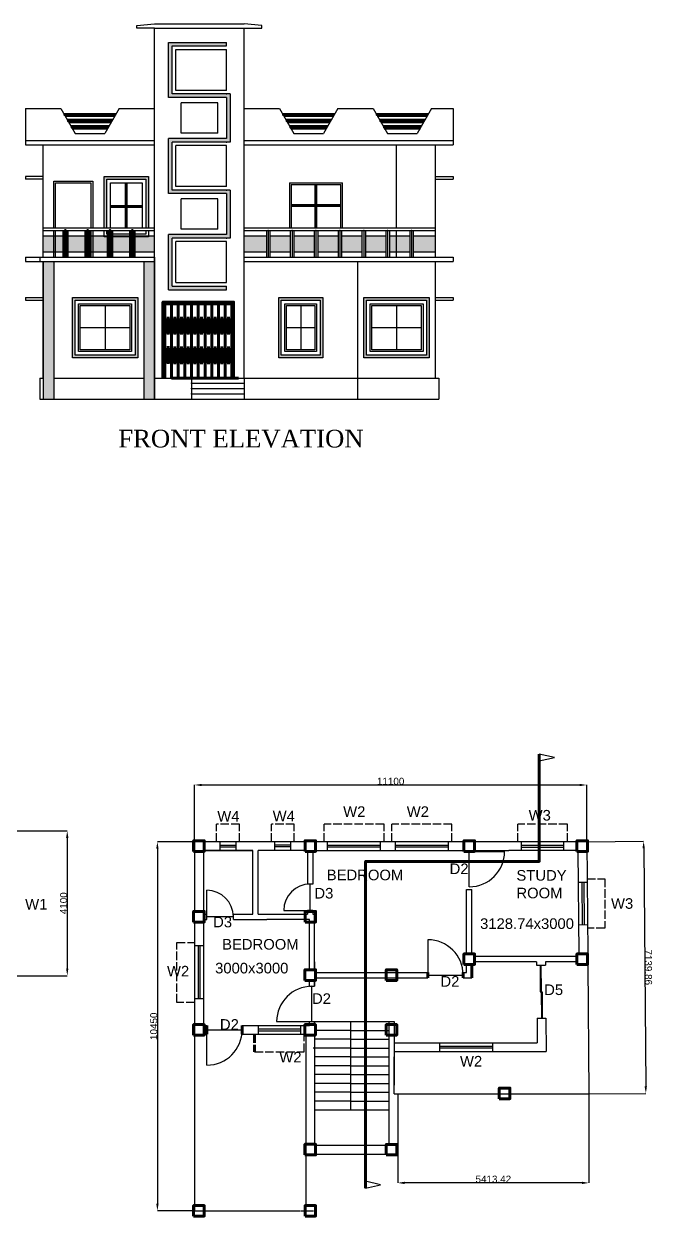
# Model space of a CAD drawing. Header units: millimetres. Extents: x 56375 to 204150, y 16886 to 77626.
# Drawn here: x 94804 to 112614, y 42922 to 76672 of the extents above; entities that cross this region are included whole.
import ezdxf

# ---------------------------------------------------------------- set-up
doc = ezdxf.new("R2010")
doc.units = ezdxf.units.MM
doc.header["$LTSCALE"] = 20
doc.linetypes.add('ACAD_ISO02W100', pattern=[15, 12, -3])
for name, color, linetype in [('chajja', 11, 'ACAD_ISO02W100'), ('chajja1', 60, 'Continuous'), ('column', 80, 'Continuous'), ('dimension', 50, 'Continuous'), ('doors', 131, 'Continuous'), ('plan', 1, 'Continuous'), ('site', 100, 'Continuous'), ('windows', 211, 'Continuous')]:
    doc.layers.add(name, color=color, linetype=linetype)
doc.styles.get("Standard").update_dxf_attribs({"font": 'arial.ttf'})
doc.dimstyles.new('1', dxfattribs={"dimtxt": 200, "dimasz": 200, "dimexe": 1.25, "dimexo": 0.625, "dimtad": 1, "dimdsep": 46, "dimtxsty": 'Standard', "dimcen": 2.5, "dimadec": 0, "dimazin": 0, "dimtfac": 1, "dimtmove": 0, "dimatfit": 3, "dimfxl": 1, "dimarcsym": 0})

# ---------------------------------------------------------------- blocks, each defined once
blk = doc.blocks.new('*D5')
at = {"layer": 'Defpoints', "color": 0, "transparency": 16777216}
for p in [(94264, 53829), (94264, 49729), (96032, 49729)]:
    blk.add_point(p, dxfattribs=at)
at = {"layer": 'dimension', "color": 0, "lineweight": -2, "transparency": 16777216}
for p, q in [((94265, 53829), (96033, 53829)), ((96032, 53629), (96032, 49929)), ((94265, 49729), (96033, 49729))]:
    blk.add_line(p, q, dxfattribs=at)
at = {"layer": 'dimension', "color": 0, "transparency": 16777216}
for points in [[(95999, 53629), (96065, 53629), (96032, 53829)], [(95999, 49929), (96065, 49929), (96032, 49729)]]:
    blk.add_solid(points, dxfattribs=at)
at = {"layer": 'dimension', "color": 0, "transparency": 16777216, "insert": (95929, 51779), "char_height": 200, "attachment_point": 5, "rotation": 90}
blk.add_mtext('4100', dxfattribs=at)
blk = doc.blocks.new('*D8')
at = {"layer": 'Defpoints', "color": 0, "transparency": 16777216}
for p in [(110734, 53522), (110797, 46383), (112408, 46397)]:
    blk.add_point(p, dxfattribs=at)
at = {"layer": 'dimension', "color": 0, "lineweight": -2, "transparency": 16777216}
for p, q in [((110735, 53522), (112345, 53536)), ((112346, 53336), (112406, 46597)), ((110798, 46383), (112409, 46397))]:
    blk.add_line(p, q, dxfattribs=at)
at = {"layer": 'dimension', "color": 0, "transparency": 16777216}
for points in [[(112379, 53337), (112313, 53336), (112344, 53536)], [(112439, 46597), (112372, 46597), (112408, 46397)]]:
    blk.add_solid(points, dxfattribs=at)
at = {"layer": 'dimension', "color": 0, "transparency": 16777216, "insert": (112479, 49968), "char_height": 200, "attachment_point": 5, "rotation": 270.5089}
blk.add_mtext('7139.86', dxfattribs=at)
blk = doc.blocks.new('*D9')
at = {"layer": 'Defpoints', "color": 0, "transparency": 16777216}
for p in [(105384, 46383), (110797, 46383), (105384, 43864)]:
    blk.add_point(p, dxfattribs=at)
at = {"layer": 'dimension', "color": 0, "lineweight": -2, "transparency": 16777216}
for p, q in [((105384, 46382), (105384, 43863)), ((110797, 46382), (110797, 43863)), ((110597, 43864), (105584, 43864))]:
    blk.add_line(p, q, dxfattribs=at)
at = {"layer": 'dimension', "color": 0, "transparency": 16777216}
for points in [[(105584, 43898), (105584, 43831), (105384, 43864)], [(110597, 43898), (110597, 43831), (110797, 43864)]]:
    blk.add_solid(points, dxfattribs=at)
at = {"layer": 'dimension', "color": 0, "transparency": 16777216, "insert": (108091, 43967), "char_height": 200, "attachment_point": 5}
blk.add_mtext('5413.42', dxfattribs=at)
blk = doc.blocks.new('*D10')
at = {"layer": 'Defpoints', "color": 0, "transparency": 16777216}
for p in [(99634, 53522), (98584, 43072), (99634, 43072)]:
    blk.add_point(p, dxfattribs=at)
at = {"layer": 'dimension', "color": 0, "lineweight": -2, "transparency": 16777216}
for p, q in [((99633, 53522), (98583, 53522)), ((98584, 53322), (98584, 43272)), ((99633, 43072), (98583, 43072))]:
    blk.add_line(p, q, dxfattribs=at)
at = {"layer": 'dimension', "color": 0, "transparency": 16777216}
for points in [[(98550, 53322), (98617, 53322), (98584, 53522)], [(98550, 43272), (98617, 43272), (98584, 43072)]]:
    blk.add_solid(points, dxfattribs=at)
at = {"layer": 'dimension', "color": 0, "transparency": 16777216, "insert": (98481, 48297), "char_height": 200, "attachment_point": 5, "rotation": 90}
blk.add_mtext('10450', dxfattribs=at)
blk = doc.blocks.new('*D2')
at = {"layer": 'Defpoints', "color": 0, "transparency": 16777216}
for p in [(110734, 55127), (99634, 53522), (110734, 53522)]:
    blk.add_point(p, dxfattribs=at)
at = {"layer": 'dimension', "color": 0, "lineweight": -2, "transparency": 16777216}
for p, q in [((99634, 53523), (99634, 55128)), ((99834, 55127), (110534, 55127)), ((110734, 53523), (110734, 55128))]:
    blk.add_line(p, q, dxfattribs=at)
at = {"layer": 'dimension', "color": 0, "transparency": 16777216}
for points in [[(99834, 55160), (99834, 55094), (99634, 55127)], [(110534, 55160), (110534, 55094), (110734, 55127)]]:
    blk.add_solid(points, dxfattribs=at)
at = {"layer": 'dimension', "color": 0, "transparency": 16777216, "insert": (105184, 55230), "char_height": 200, "attachment_point": 5}
blk.add_mtext('11100', dxfattribs=at)

msp = doc.modelspace()

# ---------------------------------------------------------------- hatches: boundary and pattern name
h = msp.add_hatch(color=256)
h.dxf.hatch_style = 1
h.paths.add_polyline_path([(100640.854, 74687.401), (99002.04, 74687.401), (99002.04, 76047.401), (100540.854, 76047.401), (100540.854, 76147.401), (98902.04, 76147.401), (98902.04, 74587.401), (100540.854, 74587.401), (100540.854, 73427.401), (98902.04, 73427.401), (98902.04, 71867.401), (100540.854, 71867.401), (100540.854, 70707.401), (98902.04, 70707.401), (98902.04, 69147.401), (100540.854, 69147.401), (100540.854, 69247.401), (99002.04, 69247.401), (99002.04, 70607.401), (100640.854, 70607.401), (100640.854, 71967.401), (99002.04, 71967.401), (99002.04, 73327.401), (100640.854, 73327.401)])
h = msp.add_hatch(color=256)
h.dxf.hatch_style = 1
h.paths.add_polyline_path([(65940.669, 71954.104), (64090.669, 71954.104), (64090.669, 70254.104), (65940.669, 70254.104)])
h.paths.add_polyline_path([(64165.669, 71879.104), (65865.669, 71879.104), (65865.669, 70329.104), (64165.669, 70329.104)], flags=16)
h.paths.add_polyline_path([(64265.669, 71779.104), (65765.669, 71779.104), (65765.669, 70429.104), (64265.669, 70429.104)], flags=0)
h.paths.add_polyline_path([(64315.669, 71729.104), (65715.669, 71729.104), (65715.669, 70479.104), (64315.669, 70479.104)], flags=0)
h.paths.add_polyline_path([(62865.669, 68529.104), (62065.669, 68529.104), (62065.669, 67129.104), (62865.669, 67129.104)])
h.paths.add_polyline_path([(62790.669, 67204.104), (62140.669, 67204.104), (62140.669, 68454.104), (62790.669, 68454.104)], flags=16)
h.paths.add_polyline_path([(62690.669, 67304.104), (62240.669, 67304.104), (62240.669, 68354.104), (62690.669, 68354.104)], flags=0)
h.paths.add_polyline_path([(62640.669, 67354.104), (62290.669, 67354.104), (62290.669, 68304.104), (62640.669, 68304.104)], flags=0)
h.paths.add_polyline_path([(65940.669, 68529.104), (64090.669, 68529.104), (64090.669, 66829.104), (65940.669, 66829.104)])
h.paths.add_polyline_path([(64165.669, 68454.104), (65865.669, 68454.104), (65865.669, 66904.104), (64165.669, 66904.104)], flags=16)
h.paths.add_polyline_path([(64265.669, 68354.104), (65765.669, 68354.104), (65765.669, 67004.104), (64265.669, 67004.104)], flags=0)
h.paths.add_polyline_path([(64315.669, 68304.104), (65715.669, 68304.104), (65715.669, 67054.104), (64315.669, 67054.104)], flags=0)
h.paths.add_polyline_path([(97152.04, 72272.401), (98252.04, 72272.401), (98252.04, 70897.401), (98327.04, 70897.401), (98327.04, 72347.401), (97077.04, 72347.401), (97077.04, 70897.401), (97152.04, 70897.401)])
h.paths.add_polyline_path([(98027.04, 68922.401), (96177.04, 68922.401), (96177.04, 67222.401), (98027.04, 67222.401)])
h.paths.add_polyline_path([(96252.04, 68847.401), (97952.04, 68847.401), (97952.04, 67297.401), (96252.04, 67297.401)], flags=16)
h.paths.add_polyline_path([(96352.04, 68747.401), (97852.04, 68747.401), (97852.04, 67397.401), (96352.04, 67397.401)], flags=0)
h.paths.add_polyline_path([(96402.04, 68697.401), (97802.04, 68697.401), (97802.04, 67447.401), (96402.04, 67447.401)], flags=0)
h.paths.add_polyline_path([(103265.854, 68922.401), (102015.854, 68922.401), (102015.854, 67222.401), (103265.854, 67222.401)])
h.paths.add_polyline_path([(102090.854, 68847.401), (103190.854, 68847.401), (103190.854, 67297.401), (102090.854, 67297.401)], flags=16)
h.paths.add_polyline_path([(102190.854, 68747.401), (103090.854, 68747.401), (103090.854, 67397.401), (102190.854, 67397.401)], flags=0)
h.paths.add_polyline_path([(102240.854, 68697.401), (103040.854, 68697.401), (103040.854, 67447.401), (102240.854, 67447.401)], flags=0)
h.paths.add_polyline_path([(106277.04, 68922.401), (104427.04, 68922.401), (104427.04, 67222.401), (106277.04, 67222.401)])
h.paths.add_polyline_path([(104502.04, 68847.401), (106202.04, 68847.401), (106202.04, 67297.401), (104502.04, 67297.401)], flags=16)
h.paths.add_polyline_path([(104602.04, 68747.401), (106102.04, 68747.401), (106102.04, 67397.401), (104602.04, 67397.401)], flags=0)
h.paths.add_polyline_path([(104652.04, 68697.401), (106052.04, 68697.401), (106052.04, 67447.401), (104652.04, 67447.401)], flags=0)
at = {"lineweight": 80, "transparency": 33554687}
h = msp.add_hatch(dxfattribs=at)
h.set_pattern_fill('GOST_GLASS', color=256)
h.set_pattern_definition([(45, (79845.359, 45380.223), (8.4852814, 0), [5, -7]), (45, (79847.48, 45380.223), (8.4852814, 0), [2, -10]), (45, (79845.359, 45382.3445), (8.4852814, 0), [2, -10])])
h.paths.add_polyline_path([(95932.04, 70672.401), (95702.04, 70672.401), (95702.04, 70222.401), (95932.04, 70222.401)])
h.paths.add_polyline_path([(95652.04, 70672.401), (95352.04, 70672.401), (95352.04, 70222.401), (95652.04, 70222.401)])
h.paths.add_polyline_path([(95702.04, 70672.401), (95652.04, 70672.401), (95652.04, 70222.401), (95702.04, 70222.401)])
h.paths.add_polyline_path([(96562.04, 70672.401), (96032.04, 70672.401), (96032.04, 70222.401), (96562.04, 70222.401)])
h.paths.add_polyline_path([(97192.04, 70647.401), (97077.04, 70647.401), (97077.04, 70672.401), (96752.04, 70672.401), (96752.04, 70222.401), (97192.04, 70222.401)])
h.paths.add_polyline_path([(96752.04, 70672.401), (96702.04, 70672.401), (96702.04, 70222.401), (96752.04, 70222.401)])
h.paths.add_polyline_path([(97822.04, 70647.401), (97292.04, 70647.401), (97292.04, 70222.401), (97822.04, 70222.401)])
h.paths.add_polyline_path([(98502.04, 70672.401), (98327.04, 70672.401), (98327.04, 70647.401), (97922.04, 70647.401), (97922.04, 70222.401), (98502.04, 70222.401)])
h.paths.add_polyline_path([(97192.04, 70672.401), (97077.04, 70672.401), (97077.04, 70647.401), (97192.04, 70647.401)], flags=17)
h.paths.add_polyline_path([(97822.04, 70672.401), (97292.04, 70672.401), (97292.04, 70647.401), (97822.04, 70647.401)])
h.paths.add_polyline_path([(98327.04, 70672.401), (97922.04, 70672.401), (97922.04, 70647.401), (98327.04, 70647.401)])
h = msp.add_hatch()
h.set_pattern_fill('GOST_GLASS', color=256, scale=3.1)
h.set_pattern_definition([(45, (79845.359, 45380.223), (26.304372, 0), [15.5, -21.7]), (45, (79851.935, 45380.223), (26.304372, 0), [6.2, -31]), (45, (79845.359, 45386.8), (26.304372, 0), [6.2, -31])])
h.paths.add_polyline_path([(101667.252, 70672.401), (101040.854, 70672.401), (101040.854, 70222.401), (101667.252, 70222.401)])
h.paths.add_polyline_path([(102343.65, 70672.401), (101890.854, 70672.401), (101890.854, 70222.401), (102343.65, 70222.401)])
h.paths.add_polyline_path([(102890.854, 70672.401), (102443.65, 70672.401), (102443.65, 70222.401), (102890.854, 70222.401)])
h.paths.add_polyline_path([(103696.447, 70672.401), (103120.049, 70672.401), (103120.049, 70222.401), (103696.447, 70222.401)])
h.paths.add_polyline_path([(104372.845, 70672.401), (103796.447, 70672.401), (103796.447, 70222.401), (104372.845, 70222.401)])
h.paths.add_polyline_path([(105049.243, 70672.401), (104472.845, 70672.401), (104472.845, 70222.401), (105049.243, 70222.401)])
h.paths.add_polyline_path([(105725.642, 70672.401), (105149.243, 70672.401), (105149.243, 70222.401), (105725.642, 70222.401)])
h.paths.add_polyline_path([(106452.04, 70672.401), (105825.642, 70672.401), (105825.642, 70222.401), (106452.04, 70222.401)])
h.paths.add_polyline_path([(103020.049, 70672.401), (102890.854, 70672.401), (102890.854, 70222.401), (103020.049, 70222.401)])
h.paths.add_polyline_path([(101890.854, 70672.401), (101767.252, 70672.401), (101767.252, 70222.401), (101890.854, 70222.401)])
h = msp.add_hatch(color=256, dxfattribs=at)
h.dxf.hatch_style = 1
h.paths.add_polyline_path([(95652.04, 69947.401), (95352.04, 69947.401), (95352.04, 66047.401), (95652.04, 66047.401)])
h = msp.add_hatch(color=256, dxfattribs=at)
h.dxf.hatch_style = 1
h.paths.add_polyline_path([(98502.04, 69947.401), (98202.04, 69947.401), (98202.04, 66047.401), (98502.04, 66047.401)])

# ---------------------------------------------------------------- linework, layer by layer
for p, q in [((98002.04, 76622.401), (98502.04, 76672.401)), ((98002.04, 76547.401), (98002.04, 76622.401)), ((98502.04, 76672.401), (101040.854, 76672.401)), ((101540.854, 76622.401), (101040.854, 76672.401)), ((101540.854, 76547.401), (101540.854, 76622.401)), ((98502.04, 76547.401), (98002.04, 76547.401)), ((98502.04, 66047.401), (98502.04, 76547.401)), ((98502.04, 76547.401), (101040.854, 76547.401)), ((101040.854, 66647.401), (101040.854, 76547.401)), ((101040.854, 76547.401), (101540.854, 76547.401)), ((94852.04, 74272.401), (95852.04, 74272.401)), ((94852.04, 74272.401), (94852.04, 73247.401)), ((95852.04, 74272.401), (96259.88, 73566)), ((97502.04, 74272.401), (97096.583, 73570.129)), ((97502.04, 74272.401), (98502.04, 74272.401)), ((101040.854, 74272.401), (102040.854, 74272.401)), ((102040.854, 74272.401), (102448.695, 73566)), ((103690.854, 74272.401), (103285.397, 73570.129)), ((103690.854, 74272.401), (104690.854, 74272.401)), ((104690.854, 74272.401), (105098.695, 73566)), ((106340.854, 74272.401), (105935.397, 73570.129)), ((106340.854, 74272.401), (106952.04, 74272.401)), ((106952.04, 74272.401), (106952.04, 73247.401)), ((94852.04, 73372.401), (98502.04, 73372.401)), ((94852.04, 73247.401), (98502.04, 73247.401)), ((95352.04, 70072.401), (95352.04, 73247.401)), ((96256.185, 73572.401), (97097.895, 73572.401)), ((101040.854, 73372.401), (106952.04, 73372.401)), ((101040.854, 73247.401), (106952.04, 73247.401)), ((102444.999, 73572.401), (103286.709, 73572.401)), ((105094.999, 73572.401), (105936.709, 73572.401)), ((105343.564, 73247.401), (105343.564, 70897.401)), ((106452.04, 70072.401), (106452.04, 73247.401)), ((94852.04, 72347.401), (94852.04, 72272.401)), ((95352.04, 72347.401), (94852.04, 72347.401)), ((95352.04, 72272.401), (94852.04, 72272.401)), ((106461.518, 72347.401), (106952.04, 72347.401)), ((106461.518, 72272.401), (106952.04, 72272.401)), ((95352.04, 70897.401), (98502.04, 70897.401)), ((101040.854, 70897.401), (106452.04, 70897.401)), ((95352.04, 70822.401), (98502.04, 70822.401)), ((95352.04, 70672.401), (95932.04, 70672.401)), ((96032.04, 70672.401), (96562.04, 70672.401)), ((96662.04, 70672.401), (97192.04, 70672.401)), ((97292.04, 70672.401), (97822.04, 70672.401)), ((97922.04, 70672.401), (98502.04, 70672.401)), ((101040.854, 70822.401), (106452.04, 70822.401)), ((101040.854, 70672.401), (101667.252, 70672.401)), ((101767.252, 70672.401), (102343.65, 70672.401)), ((102321.424, 70822.401), (103821.424, 70822.401)), ((102443.65, 70672.401), (103020.049, 70672.401)), ((103120.049, 70672.401), (103696.447, 70672.401)), ((103796.447, 70672.401), (104372.845, 70672.401)), ((104472.845, 70672.401), (105049.243, 70672.401)), ((105149.243, 70672.401), (105725.642, 70672.401)), ((105343.564, 70822.401), (105343.564, 70072.401)), ((105825.642, 70672.401), (106452.04, 70672.401)), ((95352.04, 70222.401), (95932.04, 70222.401)), ((96032.04, 70222.401), (96562.04, 70222.401)), ((96662.04, 70222.401), (97192.04, 70222.401)), ((97292.04, 70222.401), (97822.04, 70222.401)), ((97922.04, 70222.401), (98502.04, 70222.401)), ((101040.854, 70222.401), (101667.252, 70222.401)), ((101767.252, 70222.401), (102343.65, 70222.401)), ((102443.65, 70222.401), (103020.049, 70222.401)), ((103120.049, 70222.401), (103696.447, 70222.401)), ((103796.447, 70222.401), (104372.845, 70222.401)), ((104472.845, 70222.401), (105049.243, 70222.401)), ((105149.243, 70222.401), (105725.642, 70222.401)), ((105825.642, 70222.401), (106452.04, 70222.401)), ((94852.04, 70072.401), (98502.04, 70072.401)), ((94852.04, 70072.401), (94852.04, 69947.401)), ((94852.04, 69947.401), (98502.04, 69947.401)), ((95252.04, 70072.401), (95252.04, 69947.401)), ((95352.04, 66647.401), (95352.04, 69947.401)), ((95352.04, 69947.401), (95352.04, 66047.401)), ((95652.04, 69947.401), (95652.04, 66047.401)), ((98202.04, 69947.401), (98202.04, 66047.401)), ((98502.04, 70072.401), (98502.04, 66047.401)), ((101040.854, 70072.401), (106952.04, 70072.401)), ((101040.854, 69947.401), (106952.04, 69947.401)), ((104252.04, 66047.401), (104252.04, 69947.401)), ((106452.04, 66647.401), (106452.04, 69947.401)), ((106952.04, 70072.401), (106952.04, 69947.401)), ((94852.04, 68922.401), (95352.04, 68922.401)), ((94852.04, 68922.401), (94852.04, 68847.401)), ((106451.984, 68922.401), (106951.984, 68922.401)), ((94852.04, 68847.401), (95352.04, 68847.401)), ((106451.984, 68847.401), (106951.984, 68847.401)), ((95252.04, 66647.401), (95352.04, 66647.401)), ((95252.04, 66647.401), (95252.04, 66047.401)), ((95252.04, 66647.401), (95252.04, 66047.401)), ((95652.04, 66647.401), (98202.04, 66647.401)), ((98502.04, 66647.401), (106552.04, 66647.401)), ((99552.04, 66647.401), (99552.04, 66047.401)), ((99552.04, 66497.401), (101040.854, 66497.401)), ((101040.854, 66647.401), (101040.854, 66047.401)), ((106552.04, 66647.401), (106552.04, 66047.401)), ((99552.04, 66347.401), (101040.854, 66347.401)), ((99552.04, 66197.401), (101040.854, 66197.401)), ((95252.04, 66047.401), (106552.04, 66047.401)), ((109817.886, 55900.751), (109391.564, 56002.353)), ((109391.564, 55807.697), (109817.886, 55900.751)), ((102983.9, 52322.152), (102833.9, 52322.152)), ((99908.9, 51472.152), (99983.9, 51472.152)), ((99908.9, 51322.152), (99983.9, 51322.152)), ((99983.9, 51322.152), (99983.9, 51472.152)), ((100733.9, 51322.152), (100733.9, 51472.152)), ((102983.9, 51572.152), (102833.9, 51572.152)), ((109414.485, 50023.044), (109439.484, 50023.266)), ((109452.808, 48523.326), (109477.807, 48523.548)), ((104899.776, 43807.123), (104473.454, 43908.725)), ((104473.454, 43714.069), (104899.776, 43807.123))]:
    msp.add_line(p, q)
at = {"lineweight": 40}
for p, q in [((95939.566, 74120.801), (97414.514, 74120.801)), ((95968.434, 74070.801), (97385.646, 74070.801)), ((102128.38, 74120.801), (103603.328, 74120.801)), ((102157.248, 74070.801), (103579.85, 74070.801)), ((104778.38, 74120.801), (106253.328, 74120.801)), ((104807.248, 74070.801), (106224.46, 74070.801))]:
    msp.add_line(p, q, dxfattribs=at)
at = {"lineweight": 80}
for p, q in [((96041.54, 73944.177), (97313.759, 73946.289)), ((96055.919, 73944.2), (97299.27, 73946.265)), ((102230.354, 73944.177), (103502.573, 73946.289)), ((104880.354, 73944.177), (106152.573, 73946.289)), ((96070.38, 73894.224), (97284.864, 73896.241)), ((96143.487, 73767.6), (97210.593, 73767.6)), ((96172.354, 73717.6), (97181.726, 73717.6)), ((102259.194, 73894.224), (103473.678, 73896.241)), ((102332.301, 73767.6), (103399.407, 73767.6)), ((102361.168, 73717.6), (103370.54, 73717.6)), ((104909.194, 73894.224), (106123.678, 73896.241)), ((104982.301, 73767.6), (106049.407, 73767.6)), ((104996.734, 73717.6), (106028.714, 73717.6)), ((97702.04, 72172.401), (97702.04, 70897.401)), ((97252.04, 71497.401), (98152.04, 71497.401))]:
    msp.add_line(p, q, dxfattribs=at)
at = {"lineweight": 40}
for p in [(95954, 74095.801), (96055.96, 73919.201), (102142.814, 74095.801), (102244.774, 73919.201), (104792.814, 74095.801), (104894.774, 73919.201), (96157.92, 73742.6), (102346.734, 73742.6), (104996.734, 73742.6)]:
    msp.add_point(p, dxfattribs=at)
at = {"lineweight": 80}
for p in [(95982.04, 70822.401), (96612.04, 70822.401), (97242.04, 70822.401), (97872.04, 70822.401)]:
    msp.add_point(p, dxfattribs=at)
for p in [(99552.04, 66497.401), (99552.04, 66347.401), (99552.04, 66197.401)]:
    msp.add_point(p)
at = {"layer": 'chajja'}
for p, q in [((100540.854, 73427.401), (100540.854, 73427.401)), ((106951.984, 68922.401), (106951.984, 68847.401)), ((100258.9, 53522.152), (100258.9, 54022.152)), ((100908.9, 54022.152), (100258.9, 54022.152)), ((100908.9, 53522.152), (100908.9, 54022.152)), ((101808.9, 53522.152), (101808.9, 54022.152)), ((102458.9, 54022.152), (101808.9, 54022.152)), ((102458.9, 53522.152), (102458.9, 54022.152)), ((103299.9, 53522.152), (103299.9, 54022.152)), ((104999.9, 54022.152), (103299.9, 54022.152)), ((104999.9, 53522.152), (104999.9, 54022.152)), ((105217.9, 53522.152), (105217.9, 54022.152)), ((106917.9, 54022.152), (105217.9, 54022.152)), ((106917.9, 53522.152), (106917.9, 54022.152)), ((110186.127, 54022.152), (108786.127, 54022.152)), ((108786.127, 53522.152), (108786.127, 54022.152)), ((110186.127, 53522.152), (110186.127, 54022.152)), ((110743.209, 52474.251), (111243.209, 52474.251)), ((111243.209, 52474.251), (111243.209, 51074.251)), ((111243.209, 51074.251), (110755.683, 51069.92)), ((99133.9, 48972.152), (99133.9, 50672.152)), ((99133.9, 50672.152), (99633.9, 50672.152)), ((99633.9, 48972.152), (99133.9, 48972.152)), ((102733.9, 47572.152), (102733.9, 48072.152)), ((101333.9, 47572.152), (102733.9, 47572.152))]:
    msp.add_line(p, q, dxfattribs=at)
at = {"layer": 'chajja', "lineweight": 80}
msp.add_line((101333.9, 48072.152), (101333.9, 47572.152), dxfattribs=at)
at = {"layer": 'chajja'}
for p in [(100540.854, 74687.401), (100540.854, 73327.401), (100540.854, 71967.401), (100540.854, 70607.401), (101717.252, 70822.401), (102393.65, 70822.401), (103070.049, 70822.401), (103746.447, 70822.401), (104422.845, 70822.401), (105099.243, 70822.401), (105775.642, 70822.401)]:
    msp.add_point(p, dxfattribs=at)
at = {"layer": 'chajja1'}
for points in [[(97077.04, 70897.401), (97077.04, 72347.401), (98327.04, 72347.401), (98327.04, 70897.401)], [(97152.04, 70897.401), (97152.04, 72272.401), (98252.04, 72272.401), (98252.04, 70897.401)], [(98327.04, 70822.401), (98327.04, 70647.401), (97077.04, 70647.401), (97077.04, 70822.401)], [(98252.04, 70822.401), (98252.04, 70722.401), (97152.04, 70722.401), (97152.04, 70822.401)]]:
    msp.add_lwpolyline(points, dxfattribs=at)
for points in [[(98027.04, 67222.401), (96177.04, 67222.401), (96177.04, 68922.401), (98027.04, 68922.401)], [(102015.854, 68922.401), (103265.854, 68922.401), (103265.854, 67222.401), (102015.854, 67222.401)], [(106277.04, 67222.401), (104427.04, 67222.401), (104427.04, 68922.401), (106277.04, 68922.401)], [(97952.04, 67297.401), (96252.04, 67297.401), (96252.04, 68847.401), (97952.04, 68847.401)], [(102090.854, 68847.401), (103190.854, 68847.401), (103190.854, 67297.401), (102090.854, 67297.401)], [(106202.04, 67297.401), (104502.04, 67297.401), (104502.04, 68847.401), (106202.04, 68847.401)]]:
    msp.add_lwpolyline(points, close=True, dxfattribs=at)
at = {"layer": 'column', "lineweight": 80}
for points in [[(99608.9, 53247.152), (99908.9, 53247.152), (99908.9, 53547.152), (99608.9, 53547.152)], [(102761.085, 53247.152), (103061.085, 53247.152), (103061.085, 53547.152), (102761.085, 53547.152)], [(107258.9, 53247.152), (107558.9, 53247.152), (107558.9, 53547.152), (107258.9, 53547.152)], [(110458.9, 53247.152), (110758.9, 53247.152), (110758.9, 53547.152), (110458.9, 53547.152)], [(99608.9, 51247.152), (99908.9, 51247.152), (99908.9, 51547.152), (99608.9, 51547.152)], [(102761.085, 51247.152), (103061.085, 51247.152), (103061.085, 51547.152), (102761.085, 51547.152)], [(107258.904, 50047.152), (107558.904, 50047.152), (107558.904, 50347.152), (107258.904, 50347.152)], [(110458.9, 50047.152), (110758.9, 50047.152), (110758.9, 50347.152), (110458.9, 50347.152)], [(102758.879, 49597.152), (103058.879, 49597.152), (103058.879, 49897.152), (102758.879, 49897.152)], [(105058.9, 49597.152), (105358.9, 49597.152), (105358.9, 49897.152), (105058.9, 49897.152)], [(99608.9, 48047.152), (99908.9, 48047.152), (99908.9, 48347.152), (99608.9, 48347.152)], [(102756.694, 48047.152), (103056.694, 48047.152), (103056.694, 48347.152), (102756.694, 48347.152)], [(105058.9, 48047.152), (105358.9, 48047.152), (105358.9, 48347.152), (105058.9, 48347.152)], [(108258.9, 46247.152), (108558.9, 46247.152), (108558.9, 46547.152), (108258.9, 46547.152)], [(102760.346, 44656.148), (103060.346, 44656.148), (103060.346, 44956.148), (102760.346, 44956.148)], [(105058.9, 44654.814), (105358.9, 44654.814), (105358.9, 44954.814), (105058.9, 44954.814)], [(99608.9, 42922.152), (99908.9, 42922.152), (99908.9, 43222.152), (99608.9, 43222.152)], [(102761.085, 42922.211), (103061.085, 42922.211), (103061.085, 43222.211), (102761.085, 43222.211)]]:
    msp.add_lwpolyline(points, close=True, dxfattribs=at)
at = {"layer": 'doors', "lineweight": 80}
for p, q in [((100690.854, 68747.401), (98790.854, 68747.401)), ((98790.854, 68747.401), (98790.854, 66647.401)), ((98980.854, 68747.401), (98980.854, 66647.401)), ((99170.854, 68747.401), (99170.854, 66647.401)), ((99360.854, 68747.401), (99360.854, 66647.401)), ((99550.854, 68747.401), (99550.854, 66647.401)), ((99740.854, 68747.401), (99740.854, 66647.401)), ((99930.854, 68747.401), (99930.854, 66647.401)), ((100120.854, 68747.401), (100120.854, 66647.401)), ((100310.854, 68747.401), (100310.854, 66647.401)), ((100500.854, 68747.401), (100500.854, 66647.401)), ((100690.854, 66647.401), (100690.854, 68747.401)), ((98980.854, 68327.401), (98790.854, 67907.401)), ((98980.854, 67909.079), (98790.854, 68327.401)), ((98886.044, 68378.7), (98886.044, 67875.431)), ((98980.854, 68327.401), (99170.854, 67909.079)), ((99170.854, 68327.401), (98980.854, 67909.079)), ((99076.044, 68379.539), (99076.044, 67876.27)), ((99170.854, 67909.079), (99360.854, 68327.401)), ((99360.854, 67909.079), (99170.854, 68327.401)), ((99266.044, 68379.539), (99266.044, 67876.27)), ((99360.854, 68327.401), (99550.854, 67909.079)), ((99550.854, 68327.401), (99360.854, 67909.079)), ((99456.425, 68378.7), (99456.425, 67875.431)), ((99550.854, 67909.079), (99740.854, 68327.401)), ((99740.854, 67909.079), (99550.854, 68327.401)), ((99646.044, 68379.539), (99646.044, 67876.27)), ((99740.854, 68327.401), (99930.854, 67909.079)), ((99930.854, 68327.401), (99740.854, 67909.079)), ((99836.044, 68379.539), (99836.044, 67876.27)), ((99930.854, 67909.079), (100120.854, 68327.401)), ((100120.854, 67909.079), (99930.854, 68327.401)), ((100026.425, 68378.7), (100026.425, 67875.431)), ((100120.854, 68327.401), (100310.854, 67909.079)), ((100310.854, 68327.401), (100120.854, 67909.079)), ((100216.044, 68379.539), (100216.044, 67876.27)), ((100310.854, 67909.079), (100500.854, 68327.401)), ((100500.854, 67909.079), (100310.854, 68327.401)), ((100406.044, 68379.539), (100406.044, 67876.27)), ((100500.854, 68327.401), (100690.854, 67909.079)), ((100690.854, 68327.401), (100500.854, 67909.079)), ((100596.044, 68379.539), (100596.044, 67876.27)), ((98886.044, 67548.364), (98886.044, 67045.095)), ((99076.044, 67538.7), (99076.044, 67035.431)), ((99266.425, 67537.859), (99266.425, 67034.59)), ((99456.234, 67538.279), (99456.234, 67035.01)), ((99646.044, 67538.7), (99646.044, 67035.431)), ((99836.044, 67538.7), (99836.044, 67035.431)), ((100025.854, 67539.12), (100025.854, 67035.851)), ((100216.044, 67538.7), (100216.044, 67035.431)), ((100406.044, 67538.7), (100406.044, 67035.431)), ((100596.234, 67539.12), (100596.234, 67035.851)), ((98790.854, 67487.401), (98980.854, 67067.401)), ((98980.854, 67487.401), (98790.854, 67067.401)), ((98980.854, 67067.401), (99170.854, 67487.401)), ((99170.854, 67067.401), (98980.854, 67487.401)), ((99170.854, 67487.401), (99360.854, 67067.401)), ((99360.854, 67487.401), (99170.854, 67067.401)), ((99360.854, 67067.401), (99550.854, 67487.401)), ((99550.854, 67067.401), (99360.854, 67487.401)), ((99550.854, 67487.401), (99740.854, 67067.401)), ((99740.854, 67487.401), (99550.854, 67067.401)), ((99740.854, 67067.401), (99930.854, 67487.401)), ((99930.854, 67067.401), (99740.854, 67487.401)), ((99930.854, 67487.401), (100120.854, 67067.401)), ((100120.854, 67487.401), (99930.854, 67067.401)), ((100120.854, 67067.401), (100310.854, 67487.401)), ((100310.854, 67067.401), (100120.854, 67487.401)), ((100310.854, 67487.401), (100500.854, 67067.401)), ((100500.854, 67487.401), (100310.854, 67067.401)), ((100500.854, 67067.401), (100690.854, 67487.401)), ((100690.854, 67067.401), (100500.854, 67487.401)), ((98980.854, 66647.401), (100880.854, 66647.401))]:
    msp.add_line(p, q, dxfattribs=at)
at = {"layer": 'doors'}
for p, q in [((109414.485, 50023.044), (109421.147, 49273.074)), ((109439.484, 50023.266), (109452.808, 48523.326)), ((109421.147, 49273.074), (109471.145, 49273.518)), ((109471.145, 49273.518), (109477.807, 48523.548)), ((99633.9, 43072.152), (99983.9, 43072.152)), ((102648.543, 43072.152), (102998.543, 43072.152))]:
    msp.add_line(p, q, dxfattribs=at)
for points in [[(95652.04, 70897.401), (95652.04, 72222.401), (96752.04, 72222.401), (96752.04, 70897.401)], [(95702.04, 70897.401), (95702.04, 72172.401), (96702.04, 72172.401), (96702.04, 70897.401)], [(95652.04, 70072.401), (95652.04, 70822.401)], [(95702.04, 70072.401), (95702.04, 70822.401)], [(96702.04, 70822.401), (96702.04, 70072.401)], [(96752.04, 70822.401), (96752.04, 70072.401)], [(107411.11, 52247.152), (107411.11, 53247.152), (108411.11, 53247.152)], [(102158.9, 51572.152), (102908.9, 51572.152), (102908.9, 52322.152)], [(100733.9, 51397.152), (99983.9, 51397.152), (99983.9, 52147.152)], [(106236.11, 50747.152), (106236.11, 49747.152), (107236.11, 49747.152)], [(101958.9, 48429.013), (102958.9, 48429.013), (102958.9, 49429.013)], [(99983.9, 47197.152), (99983.9, 48197.152), (100983.9, 48197.152)]]:
    msp.add_lwpolyline(points, dxfattribs=at)
at = {"layer": 'doors', "lineweight": 80}
for points in [[(100740.854, 66647.401), (100740.854, 68797.401), (98740.854, 68797.401), (98740.854, 66647.401)], [(109391.564, 56002.353), (109391.564, 52964.972), (104473.454, 52964.972), (104473.454, 43714.069)]]:
    msp.add_lwpolyline(points, dxfattribs=at)
at = {"layer": 'doors'}
for centre, radius, start, end in [((107411.11, 53247.152), 1000, 270, 0), ((102908.9, 51572.152), 750, 90, 180), ((99983.9, 51397.152), 750, 0, 90), ((106236.11, 49747.152), 1000, 0, 90), ((102958.9, 48429.013), 1000, 90, 180), ((99983.9, 48197.152), 1000, 270, 0)]:
    msp.add_arc(centre, radius, start, end, dxfattribs=at)
at = {"layer": 'doors', "lineweight": 80}
for p in [(98790.854, 68537.401), (98980.854, 68747.401), (99170.854, 68747.401), (99360.854, 68747.401), (99550.854, 68747.401), (99740.854, 68747.401), (99930.854, 68747.401), (100120.854, 68747.401), (100310.854, 68747.401), (100500.854, 68747.401), (98790.854, 68327.401), (98790.854, 68117.401), (98790.854, 67907.401), (98790.854, 67697.401), (98790.854, 67487.401), (98790.854, 67277.401), (98790.854, 67067.401), (98790.854, 66857.401)]:
    msp.add_point(p, dxfattribs=at)
at = {"layer": 'plan'}
for p, q in [((98902.04, 74587.401), (98902.04, 76147.401)), ((98902.04, 76147.401), (100540.854, 76147.401)), ((99002.04, 74687.401), (99002.04, 76047.401)), ((99002.04, 76047.401), (100540.854, 76047.401)), ((100540.854, 76047.401), (100540.854, 76147.401)), ((100640.854, 74687.401), (99002.04, 74687.401)), ((100540.854, 74687.401), (99002.04, 74687.401)), ((100640.854, 74687.401), (100640.854, 73327.401)), ((100540.854, 74587.401), (98902.04, 74587.401)), ((100540.854, 74587.401), (100540.854, 73427.401)), ((98902.04, 71867.401), (98902.04, 73427.401)), ((100540.854, 73427.401), (98902.04, 73427.401)), ((99002.04, 71967.401), (99002.04, 73327.401)), ((100640.854, 73327.401), (99002.04, 73327.401)), ((100640.854, 71967.401), (99002.04, 71967.401)), ((100640.854, 71967.401), (100640.854, 70607.401)), ((100540.854, 71867.401), (98902.04, 71867.401)), ((100540.854, 71867.401), (100540.854, 70707.401)), ((98902.04, 69147.401), (98902.04, 70707.401)), ((100540.854, 70707.401), (98902.04, 70707.401)), ((99002.04, 69247.401), (99002.04, 70607.401)), ((100640.854, 70607.401), (99002.04, 70607.401)), ((99002.04, 69247.401), (100540.854, 69247.401)), ((100540.854, 69147.401), (100540.854, 69247.401)), ((98902.04, 69147.401), (100540.854, 69147.401)), ((99633.9, 53522.152), (99633.9, 51547.152)), ((102758.9, 53522.152), (99633.9, 53522.152)), ((107261.106, 53522.152), (103058.9, 53522.152)), ((110733.9, 53522.152), (107561.106, 53522.152)), ((110733.9, 53522.152), (110762.104, 50347.152)), ((99883.9, 53272.152), (99883.9, 51547.152)), ((101283.9, 53272.152), (99883.9, 53272.152)), ((99883.9, 53247.152), (99883.9, 51547.152)), ((99911.106, 53272.152), (101283.9, 53272.152)), ((101283.9, 51472.152), (101283.9, 53272.152)), ((101433.9, 51472.152), (101433.9, 53272.152)), ((102758.9, 53272.152), (101433.9, 53272.152)), ((102833.9, 53247.152), (102833.9, 52322.152)), ((102983.9, 53247.152), (102983.9, 52322.152)), ((103058.9, 53272.152), (107261.106, 53272.152)), ((107561.106, 53272.152), (108533.9, 53272.152)), ((110486.111, 53272.152), (108533.9, 53272.152)), ((110486.111, 53272.152), (110512.094, 50347.152)), ((107336.11, 50347.152), (107336.11, 52172.152)), ((107336.11, 52172.152), (107486.11, 52172.152)), ((107486.11, 50347.152), (107486.11, 52172.152)), ((100733.9, 51472.152), (101283.9, 51472.152)), ((100733.9, 51472.152), (101283.9, 51472.152)), ((100733.9, 51322.152), (101683.9, 51322.152)), ((101433.9, 51472.152), (102833.9, 51472.152)), ((102883.9, 51322.152), (101683.9, 51322.152)), ((102833.9, 51572.152), (102833.9, 51472.152)), ((102833.9, 51472.152), (102833.9, 51472.152)), ((102883.9, 49897.152), (102883.9, 51322.152)), ((102983.9, 51572.152), (102983.9, 51472.152)), ((102983.9, 51472.152), (103033.9, 51472.152)), ((103033.9, 50272.152), (103033.9, 51472.152)), ((99633.9, 51247.152), (99633.9, 48072.152)), ((99883.9, 51247.152), (99883.9, 48347.152)), ((99883.9, 51247.152), (99883.9, 48322.152)), ((103033.9, 49897.152), (103033.9, 50272.152)), ((103033.9, 50122.152), (103033.9, 49897.152)), ((107336.11, 49822.152), (107336.11, 50047.152)), ((110487.755, 50272.152), (107561.11, 50272.152)), ((109314.045, 50122.152), (107561.11, 50122.152)), ((109314.045, 50122.152), (109314.933, 50022.16)), ((109314.045, 50022.152), (109564.923, 50024.381)), ((110487.755, 50122.152), (109564.055, 50122.152)), ((109564.055, 50122.152), (109564.923, 50024.381)), ((110764.768, 50047.152), (110797.321, 46382.578)), ((103108.9, 49822.152), (106236.11, 49822.152)), ((103108.9, 49672.152), (106236.11, 49672.152)), ((107236.11, 49822.152), (107336.11, 49822.152)), ((107236.11, 49672.152), (107486.11, 49672.152)), ((102883.9, 49429.013), (102883.9, 49597.152)), ((102883.9, 49429.013), (103033.9, 49429.013)), ((103033.9, 49597.152), (103033.9, 49429.013)), ((103033.9, 49429.013), (103033.9, 49597.152)), ((99883.9, 48322.152), (99983.9, 48322.152)), ((100983.9, 48322.152), (102883.9, 48322.152)), ((102883.9, 48429.013), (105133.9, 48429.013)), ((102883.9, 48322.152), (102883.9, 48429.013)), ((103033.9, 48429.013), (103033.9, 44929.013)), ((103033.9, 48322.152), (103033.9, 48429.013)), ((104045.273, 48429.013), (104045.273, 45929.013)), ((105133.9, 48429.013), (105133.9, 44929.013)), ((105133.9, 48429.013), (105283.9, 48429.013)), ((105283.9, 48429.013), (105283.9, 46632.578)), ((109327.369, 48522.211), (109578.247, 48524.44)), ((109328.257, 48522.219), (109334.383, 47832.578)), ((109578.247, 48524.44), (109584.171, 47582.578)), ((99633.9, 48072.152), (99983.9, 48072.152)), ((99633.9, 48072.152), (99633.9, 43072.152)), ((100983.9, 48072.152), (102783.9, 48072.152)), ((102783.9, 48072.152), (102783.9, 44679.013)), ((104045.273, 48179.013), (103033.9, 48179.013)), ((104045.273, 47929.013), (103033.9, 47929.013)), ((104045.273, 48179.013), (105133.9, 48179.013)), ((104045.273, 47929.013), (105133.9, 47929.013)), ((104045.273, 47679.013), (102995.273, 47679.013)), ((104045.273, 47679.013), (105133.9, 47679.013)), ((105283.9, 47832.578), (109334.383, 47832.578)), ((104045.273, 47429.013), (103033.9, 47429.013)), ((104045.273, 47429.013), (105133.9, 47429.013)), ((105283.9, 47582.578), (109584.171, 47582.578)), ((105283.9, 46382.578), (105283.9, 47429.013)), ((104045.273, 47179.013), (103033.9, 47179.013)), ((104045.273, 46929.013), (103033.9, 46929.013)), ((104045.273, 47179.013), (105133.9, 47179.013)), ((104045.273, 46929.013), (105133.9, 46929.013)), ((104045.273, 46679.013), (103033.9, 46679.013)), ((104045.273, 46679.013), (105133.9, 46679.013)), ((104045.273, 46429.013), (103033.9, 46429.013)), ((104045.273, 46429.013), (105133.9, 46429.013)), ((105283.9, 46382.578), (110797.321, 46382.578)), ((105383.9, 46382.578), (105383.9, 44679.013)), ((104045.273, 46179.013), (103033.9, 46179.013)), ((103033.9, 45929.013), (105133.9, 45929.013)), ((104045.273, 46179.013), (105133.9, 46179.013)), ((103033.9, 44929.013), (105133.9, 44929.013)), ((102783.9, 44679.013), (105383.9, 44679.013)), ((102783.9, 44679.013), (102783.9, 43072.152)), ((99633.9, 43072.152), (102633.9, 43072.152))]:
    msp.add_line(p, q, dxfattribs=at)
at = {"layer": 'plan', "lineweight": 80}
for p, q in [((107486.11, 49672.152), (107486.11, 50047.152)), ((106236.11, 49822.152), (106236.11, 49672.152)), ((107236.11, 49822.152), (107236.11, 49672.152)), ((99983.9, 48322.152), (99983.9, 48072.152)), ((100983.9, 48322.152), (100983.9, 48072.152))]:
    msp.add_line(p, q, dxfattribs=at)
at = {"layer": 'plan'}
for p in [(104045.273, 48179.013), (104045.273, 47929.013), (104045.273, 47679.013), (104045.273, 47429.013), (104045.273, 47179.013), (104045.273, 46929.013), (104045.273, 46679.013), (104045.273, 46429.013)]:
    msp.add_point(p, dxfattribs=at)
at = {"layer": 'site', "lineweight": 80}
for p, q in [((95932.04, 70822.401), (95932.04, 70072.401)), ((95982.04, 70822.401), (95982.04, 70072.401)), ((96032.04, 70822.401), (96032.04, 70072.401)), ((96562.04, 70822.401), (96562.04, 70072.401)), ((96612.04, 70822.401), (96612.04, 70072.401)), ((96662.04, 70822.401), (96662.04, 70072.401)), ((97192.04, 70822.401), (97192.04, 70072.401)), ((97242.04, 70822.401), (97242.04, 70072.401)), ((97292.04, 70822.401), (97292.04, 70072.401)), ((97822.04, 70822.401), (97822.04, 70072.401)), ((97872.04, 70822.401), (97872.04, 70072.401)), ((97922.04, 70822.401), (97922.04, 70072.401))]:
    msp.add_line(p, q, dxfattribs=at)
at = {"layer": 'site'}
for p, q in [((101667.252, 70822.401), (101667.252, 70072.401)), ((101717.252, 70822.401), (101717.252, 70072.401)), ((101767.252, 70822.401), (101767.252, 70072.401)), ((102343.65, 70822.401), (102343.65, 70072.401)), ((102393.65, 70822.401), (102393.65, 70072.401)), ((102443.65, 70822.401), (102443.65, 70072.401)), ((103020.049, 70822.401), (103020.049, 70072.401)), ((103070.049, 70822.401), (103070.049, 70072.401)), ((103120.049, 70822.401), (103120.049, 70072.401)), ((103696.447, 70822.401), (103696.447, 70072.401)), ((103746.447, 70822.401), (103746.447, 70072.401)), ((103796.447, 70822.401), (103796.447, 70072.401)), ((104372.845, 70822.401), (104372.845, 70072.401)), ((104422.845, 70822.401), (104422.845, 70072.401)), ((104472.845, 70822.401), (104472.845, 70072.401)), ((105049.243, 70822.401), (105049.243, 70072.401)), ((105099.243, 70822.401), (105099.243, 70072.401)), ((105149.243, 70822.401), (105149.243, 70072.401)), ((105725.642, 70822.401), (105725.642, 70072.401)), ((105775.642, 70822.401), (105775.642, 70072.401)), ((105825.642, 70822.401), (105825.642, 70072.401))]:
    msp.add_line(p, q, dxfattribs=at)
at = {"layer": 'windows'}
for p, q in [((99102.04, 74787.401), (99102.04, 75947.401)), ((99102.04, 75947.401), (100540.854, 75947.401)), ((100540.854, 74787.401), (100540.854, 75947.401)), ((100540.854, 74787.401), (99102.04, 74787.401)), ((99252.04, 73577.401), (99252.04, 74437.401)), ((100290.854, 74437.401), (99252.04, 74437.401)), ((100290.854, 73577.401), (100290.854, 74437.401)), ((100290.854, 73577.401), (99252.04, 73577.401)), ((99102.04, 72067.401), (99102.04, 73227.401)), ((100540.854, 73227.401), (99102.04, 73227.401)), ((100540.854, 72067.401), (100540.854, 73227.401)), ((106952.04, 72347.401), (106952.04, 72272.401)), ((100540.854, 72067.401), (99102.04, 72067.401)), ((102321.424, 72172.401), (103821.424, 72172.401)), ((102321.424, 72172.401), (102321.424, 70897.401)), ((102371.424, 72122.401), (103771.424, 72122.401)), ((102371.424, 72122.401), (102371.424, 70897.401)), ((103771.424, 70897.401), (103771.424, 72122.401)), ((103821.424, 70897.401), (103821.424, 72172.401)), ((99252.04, 70857.401), (99252.04, 71717.401)), ((100290.854, 71717.401), (99252.04, 71717.401)), ((100290.854, 70857.401), (100290.854, 71717.401)), ((100290.854, 70857.401), (99252.04, 70857.401)), ((99102.04, 69347.401), (99102.04, 70507.401)), ((100540.854, 70507.401), (99102.04, 70507.401)), ((100540.854, 69347.401), (100540.854, 70507.401)), ((99102.04, 69347.401), (100540.854, 69347.401)), ((97102.04, 68697.401), (97102.04, 67447.401)), ((102640.854, 68697.401), (102640.854, 67447.401)), ((105352.04, 68697.401), (105352.04, 67447.401)), ((96402.04, 68072.401), (97802.04, 68072.401)), ((102240.854, 68072.401), (103040.854, 68072.401)), ((104652.04, 68072.401), (106052.04, 68072.401)), ((100358.9, 53272.152), (100358.9, 53522.152)), ((100358.9, 53422.152), (100808.9, 53422.152)), ((100358.9, 53372.152), (100808.9, 53372.152)), ((100808.9, 53272.152), (100808.9, 53522.152)), ((101908.9, 53272.152), (101908.9, 53522.152)), ((102358.9, 53422.152), (101908.9, 53422.152)), ((102358.9, 53372.152), (101908.9, 53372.152)), ((102358.9, 53272.152), (102358.9, 53522.152)), ((103399.9, 53272.152), (103399.9, 53522.152)), ((103399.9, 53422.152), (104899.9, 53422.152)), ((103399.9, 53372.152), (104899.9, 53372.152)), ((104899.9, 53272.152), (104899.9, 53522.152)), ((105317.9, 53272.152), (105317.9, 53522.152)), ((105317.9, 53422.152), (106817.9, 53422.152)), ((105317.9, 53372.152), (106817.9, 53372.152)), ((106817.9, 53272.152), (106817.9, 53522.152)), ((108886.127, 53268.599), (108886.127, 53522.152)), ((108886.127, 53420.376), (110086.127, 53420.376)), ((108886.127, 53370.376), (110086.127, 53370.376)), ((110086.127, 53268.599), (110086.127, 53522.152)), ((110502.101, 52372.105), (110744.097, 52374.254)), ((110598.1, 52372.958), (110608.759, 51173.005)), ((110648.098, 52373.402), (110658.757, 51173.449)), ((110512.76, 51172.152), (110754.756, 51174.302)), ((99883.9, 50572.152), (99633.9, 50572.152)), ((99733.9, 50572.152), (99733.9, 49072.152)), ((99783.9, 50572.152), (99783.9, 49072.152)), ((99883.9, 49072.152), (99633.9, 49072.152)), ((101433.9, 48322.152), (101433.9, 48072.152)), ((102633.9, 48322.152), (102633.9, 48072.152)), ((101433.9, 48222.152), (102633.9, 48222.152)), ((101433.9, 48172.152), (102633.9, 48172.152)), ((106564.471, 47832.578), (106564.471, 47582.578)), ((106564.471, 47732.578), (108064.471, 47732.578)), ((106564.471, 47682.578), (108064.471, 47682.578)), ((108064.471, 47832.578), (108064.471, 47582.578))]:
    msp.add_line(p, q, dxfattribs=at)
at = {"layer": 'windows', "lineweight": 80}
for p, q in [((103071.424, 72122.401), (103071.424, 70897.401)), ((102371.424, 71534.901), (103771.424, 71534.901))]:
    msp.add_line(p, q, dxfattribs=at)
at = {"layer": 'windows'}
msp.add_lwpolyline([(97252.04, 70897.401), (97252.04, 72172.401), (98152.04, 72172.401), (98152.04, 70897.401)], dxfattribs=at)
for points in [[(97852.04, 67397.401), (96352.04, 67397.401), (96352.04, 68747.401), (97852.04, 68747.401)], [(97802.04, 67447.401), (96402.04, 67447.401), (96402.04, 68697.401), (97802.04, 68697.401)], [(102190.854, 68747.401), (103090.854, 68747.401), (103090.854, 67397.401), (102190.854, 67397.401)], [(102240.854, 68697.401), (103040.854, 68697.401), (103040.854, 67447.401), (102240.854, 67447.401)], [(106102.04, 67397.401), (104602.04, 67397.401), (104602.04, 68747.401), (106102.04, 68747.401)], [(106052.04, 67447.401), (104652.04, 67447.401), (104652.04, 68697.401), (106052.04, 68697.401)]]:
    msp.add_lwpolyline(points, close=True, dxfattribs=at)

# ---------------------------------------------------------------- texts
at = {"attachment_point": 1}
for s, width, gutter_width, insert, char_height in [('\\pi1608.57402;{\\fTimes New Roman|b0|i0|c0|p18;FRONT ELEVATION}', 9982.1084, 1000, (95868.001, 65181.655), 500), ('W4', 477.89675, 12.5, (100278.717, 54392.769), 300), ('W4', 477.89675, 12.5, (101846.471, 54397.942), 300), ('W2', 477.89675, 12.5, (103841.752, 54523.203), 300), ('W2', 477.89675, 12.5, (105640.37, 54523.203), 300), ('W3', 477.89675, 12.5, (109090.49, 54420.414), 300), ('BEDROOM', 3345.58022, 1500, (103377.294, 52730.259), 300), ('D2', 300, 12.5, (106853.72, 52905.24), 300), ('STUDY\\PROOM', 1755.27341, 1500, (108744.162, 52718.68), 300), ('D3', 300, 12.5, (103026.765, 52213.491), 300), ('W1', 477.89675, 12.5, (94841.236, 51900.279), 300), ('W3', 477.89675, 12.5, (111421.98, 51922.034), 300), ('D3', 300, 12.5, (100161.327, 51398.523), 300), ('3128.74x3000', 2501.87336, 1000, (107716.43, 51352.716), 300), ('BEDROOM', 2021.28814, 1500, (100415.061, 50767.565), 300), ('W2', 477.89675, 12.5, (98854.75, 50007.342), 300), ('3000x3000', 2337.93697, 1000, (100216.839, 50093.426), 300), ('D2', 300, 12.5, (106594.449, 49717.313), 300), ('D5', 300, 12.5, (109530.589, 49480.952), 300), ('D2', 300, 12.5, (102958.9, 49230.241), 300), ('D2', 300, 12.5, (100353.061, 48498.38), 300), ('W2', 477.89675, 12.5, (102033.9, 47572.152), 300), ('W2', 477.89675, 12.5, (107147.285, 47457.802), 300)]:
    msp.add_mtext_dynamic_manual_height_columns(s, width=width, gutter_width=gutter_width, heights=[0], dxfattribs=dict(at, insert=insert, char_height=char_height))

# ---------------------------------------------------------------- dimensions: what is measured, and where the dimension line sits
at = {"layer": 'dimension'}
for base, p1, p2, picture, middle in [((110733.9, 55127.076), (99633.9, 53522.152), (110733.9, 53522.152), '*D2', (105183.9, 55229.816)), ((105383.9, 43864.185), (110797.321, 46382.578), (105383.9, 46382.578), '*D9', (108090.61, 43966.993))]:
    dim = msp.add_linear_dim(base=base, p1=p1, p2=p2, dimstyle='1', dxfattribs=at)
    dim.commit()
    dim.dimension.update_dxf_attribs({"geometry": picture, "text_midpoint": middle})
for base, p1, p2, picture, middle in [((96032.052, 49728.7), (94264.107, 53828.7), (94264.107, 49728.7), '*D5', (95929.313, 51778.7)), ((98583.791, 43072.152), (99633.9, 53522.152), (99633.9, 43072.152), '*D10', (98481.052, 48297.152))]:
    dim = msp.add_linear_dim(base=base, p1=p1, p2=p2, angle=90, dimstyle='1', dxfattribs=at)
    dim.commit()
    dim.dimension.update_dxf_attribs({"geometry": picture, "text_midpoint": middle})
dim = msp.add_aligned_dim(p1=(110733.9, 53522.152), p2=(110797.321, 46382.578), distance=1610.334, dimstyle='1', dxfattribs=at)
dim.commit()
dim.dimension.update_dxf_attribs({"geometry": '*D8', "text_midpoint": (112478.684, 49967.582)})

doc.saveas('drawing.dxf')
